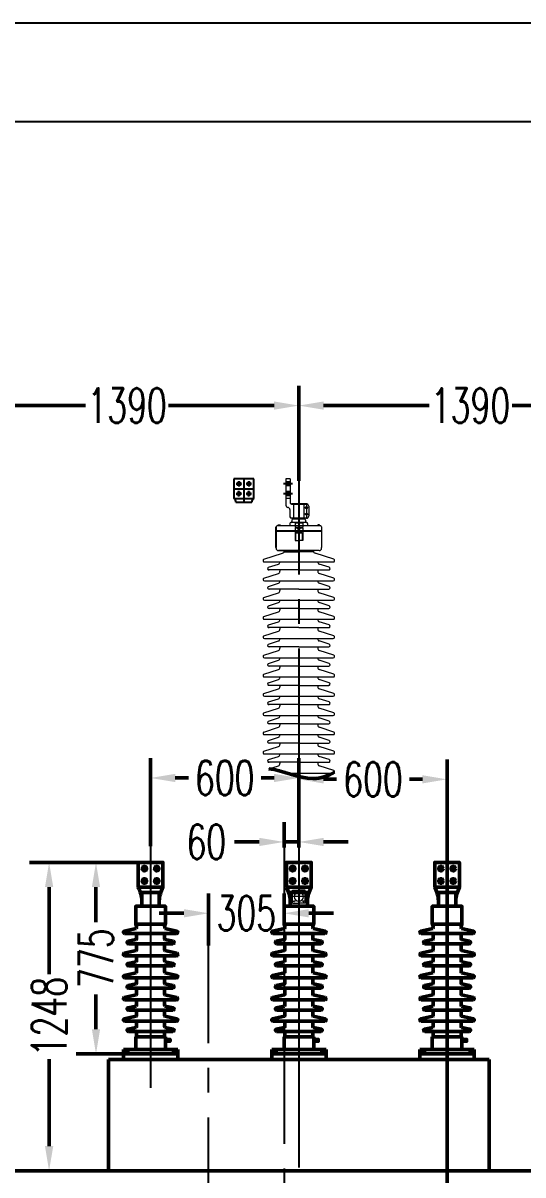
# Model space of a CAD drawing. Header units: millimetres. Extents: x -1000 to 22760, y -400 to 16400.
# Drawn here: x 2893 to 4916, y 11739 to 16400 of the extents above; entities that cross this region are included whole.
import ezdxf

# ---------------------------------------------------------------- set-up
doc = ezdxf.new("R2010")
doc.units = ezdxf.units.MM
doc.header["$LTSCALE"] = 400
doc.linetypes.add('CENTER', pattern=[2, 1.25, -0.25, 0.25, -0.25])
doc.linetypes.add('DASHED', pattern=[0.75, 0.5, -0.25])
for name, color, linetype, lineweight in [('0粗实线层', 7, 'Continuous', 50), ('1虚线层', 5, 'DASHED', 25), ('2中心线层', 1, 'CENTER', 25), ('tablist', 3, 'Continuous', 25)]:
    doc.layers.add(name, color=color, linetype=linetype, lineweight=lineweight)
doc.layers.add('图框层', color=7, linetype='Continuous')
doc.styles.add('TH_GBDIM', font='txt.shx', dxfattribs={"width": 0.67, "bigfont": 'hztxt.shx'})
doc.dimstyles.new('TH_GBDIM', dxfattribs={"dimscale": 40, "dimtxt": 3.5, "dimasz": 2.5, "dimexe": 2, "dimexo": 0, "dimgap": 1.5, "dimtad": 0, "dimtoh": 1, "dimdec": 1, "dimdsep": 46, "dimtxsty": 'TH_GBDIM', "dimcen": 2.5, "dimclrd": 3, "dimclre": 3, "dimclrt": 6, "dimadec": 0, "dimazin": 2, "dimtfac": 0.714286, "dimtdec": 1, "dimtmove": 0, "dimatfit": 3, "dimfxl": 0, "dimtzin": 0, "dimlwd": -1, "dimlwe": -1, "dimarcsym": 0})

# ---------------------------------------------------------------- blocks, each defined once
blk = doc.blocks.new('A$C764F4D63')
for p, q in [((-300, 0), (-300, 450)), ((1240, 450), (1240, 0))]:
    blk.add_line(p, q)
at = {"layer": '0粗实线层'}
blk.add_line((-300, 450), (1240, 450), dxfattribs=at)
blk = doc.blocks.new('A$C1DEF701B')
at = {"layer": '0粗实线层'}
for p, q in [((35.7, 812.2), (83.8, 822.9)), ((142, 802.3), (37, 802.3)), ((85.5, 782.4), (85.5, 802.3)), ((142, 802.3), (247, 802.3)), ((198.5, 782.4), (198.5, 802.3)), ((248.3, 812.2), (200.2, 822.9)), ((50.7, 770.9), (83.8, 777.6)), ((142, 761), (52, 761)), ((85.5, 738.1), (85.5, 761)), ((142, 761), (232, 761)), ((198.5, 738.1), (198.5, 761)), ((233.3, 770.9), (200.2, 777.6)), ((35.7, 722.6), (83.8, 733.3)), ((142, 712.7), (37, 712.7)), ((85.5, 692.8), (85.5, 712.7)), ((142, 712.7), (247, 712.7)), ((198.5, 692.8), (198.5, 712.7)), ((248.3, 722.6), (200.2, 733.3)), ((50.7, 681.3), (83.8, 688)), ((142, 671.4), (52, 671.4)), ((85.5, 648.5), (85.5, 671.4)), ((142, 671.4), (232, 671.4)), ((198.5, 648.5), (198.5, 671.4)), ((233.3, 681.3), (200.2, 688)), ((35.7, 633), (83.8, 643.7)), ((142, 623.1), (37, 623.1)), ((85.5, 603.2), (85.5, 623.1)), ((142, 623.1), (247, 623.1)), ((198.5, 603.2), (198.5, 623.1)), ((248.3, 633), (200.2, 643.7)), ((50.7, 591.7), (83.8, 598.4)), ((142, 581.8), (52, 581.8)), ((85.5, 558.9), (85.5, 581.8)), ((142, 581.8), (232, 581.8)), ((198.5, 558.9), (198.5, 581.8)), ((233.3, 591.7), (200.2, 598.4)), ((35.7, 543.4), (83.8, 554.1)), ((142, 533.5), (37, 533.5)), ((85.5, 513.6), (85.5, 533.5)), ((142, 533.5), (247, 533.5)), ((198.5, 513.6), (198.5, 533.5)), ((248.3, 543.4), (200.2, 554.1)), ((35.7, 457.2), (83.8, 467.9)), ((50.7, 502.1), (83.8, 508.8)), ((142, 492.2), (52, 492.2)), ((85.5, 472.8), (85.5, 492.7)), ((142, 492.2), (232, 492.2)), ((198.5, 472.8), (198.5, 492.7)), ((233.3, 502.1), (200.2, 508.8)), ((248.3, 457.2), (200.2, 467.9)), ((142, 447.4), (37, 447.4)), ((50.7, 415.9), (83.8, 422.6)), ((85.5, 427.5), (85.5, 447.4)), ((142, 447.4), (247, 447.4)), ((198.5, 427.5), (198.5, 447.4)), ((233.3, 415.9), (200.2, 422.6)), ((142, 406.1), (52, 406.1)), ((142, 385), (82, 385)), ((82, 385), (82, 333)), ((85.5, 406.1), (85.5, 385)), ((142, 406.1), (232, 406.1)), ((142, 385), (202, 385)), ((198.5, 406.1), (198.5, 385)), ((202, 385), (202, 333)), ((32, 315), (32, 333)), ((32, 333), (142, 333)), ((82, 333), (142, 333)), ((202, 333), (142, 333)), ((252, 333), (142, 333)), ((252, 315), (252, 333)), ((142, 315), (32, 315)), ((142, 315), (252, 315))]:
    blk.add_line(p, q, dxfattribs=at)
for points in [[(92, 990), (192, 990), (192, 1090), (92, 1090)], [(107, 913), (177, 913), (177, 968), (107, 968)], [(202, 374), (220.6, 374), (220.6, 366.3), (202, 366.3)], [(32, 315), (252, 315), (252, 292), (32, 292)]]:
    blk.add_lwpolyline(points, close=True, dxfattribs=at)
at = {"layer": '0粗实线层', "color": 4}
for points in [[(142, 840), (82, 840), (82, 913), (142, 913)], [(142, 840), (202, 840), (202, 913), (142, 913)]]:
    blk.add_lwpolyline(points, dxfattribs=at)
at = {"layer": '0粗实线层'}
for centre in [(117, 1065), (167, 1065), (117, 1015), (167, 1015)]:
    blk.add_circle(centre, 9, dxfattribs=at)
for centre, radius, start, end in [((-35.6, 925.7), 142.9, 3.7467, 26.7634), ((319.6, 925.7), 142.9, 153.2366, 176.2533), ((67.7, 829.9), 17.5, 336.6283, 35.3574), ((216.3, 829.9), 17.5, 144.6426, 203.3717), ((82.1, 780.9), 3.69, 296.6032, 24.4887), ((201.9, 780.9), 3.69, 155.5113, 243.3968), ((82.1, 736.6), 3.69, 296.6032, 24.4887), ((201.9, 736.6), 3.69, 155.5113, 243.3968), ((82.1, 691.3), 3.69, 296.6032, 24.4887), ((201.9, 691.3), 3.69, 155.5113, 243.3968), ((82.1, 647), 3.69, 296.6032, 24.4887), ((201.9, 647), 3.69, 155.5113, 243.3968), ((82.1, 601.7), 3.69, 296.6032, 24.4887), ((201.9, 601.7), 3.69, 155.5113, 243.3968), ((82.1, 557.4), 3.69, 296.6032, 24.4887), ((82.1, 512.1), 3.69, 296.6032, 24.4887), ((201.9, 557.4), 3.69, 155.5113, 243.3968), ((201.9, 512.1), 3.69, 155.5113, 243.3968), ((82.1, 471.2), 3.69, 296.6032, 24.4887), ((201.9, 471.2), 3.69, 155.5113, 243.3968), ((82.1, 425.9), 3.69, 296.6032, 24.4887), ((201.9, 425.9), 3.69, 155.5113, 243.3968)]:
    blk.add_arc(centre, radius, start, end, dxfattribs=at)
at = {"layer": '0粗实线层', "extrusion": (0, 0, -1)}
for centre, start, end in [((-37, 807.3), 270, 75), ((-247, 807.3), 105, 270), ((-52, 766), 270, 75), ((-232, 766), 105, 270), ((-37, 717.7), 270, 75), ((-247, 717.7), 105, 270), ((-52, 676.4), 270, 75), ((-232, 676.4), 105, 270), ((-37, 628.1), 270, 75), ((-247, 628.1), 105, 270), ((-52, 586.8), 270, 75), ((-232, 586.8), 105, 270), ((-37, 538.5), 270, 75), ((-247, 538.5), 105, 270), ((-52, 497.2), 270, 75), ((-232, 497.2), 105, 270), ((-37, 452.4), 270, 75), ((-247, 452.4), 105, 270), ((-52, 411.1), 270, 75), ((-232, 411.1), 105, 270)]:
    blk.add_arc(centre, 5, start, end, dxfattribs=at)
at = {"layer": '1虚线层'}
for p, q in [((41, 333), (41, 315)), ((53, 333), (53, 315)), ((231, 333), (231, 315)), ((243, 333), (243, 315))]:
    blk.add_line(p, q, dxfattribs=at)
at = {"layer": '2中心线层'}
for p, q in [((142, 1230), (142, 178)), ((117, 1075), (117, 1055)), ((167, 1075), (167, 1055)), ((107, 1065), (127, 1065)), ((157, 1065), (177, 1065)), ((107, 1015), (127, 1015)), ((117, 1025), (117, 1005)), ((157, 1015), (177, 1015)), ((167, 1025), (167, 1005)), ((142, 813.3), (142, 178)), ((47, 339), (47, 309)), ((237, 339), (237, 309))]:
    blk.add_line(p, q, dxfattribs=at)
blk = doc.blocks.new('*D190')
at = {"layer": '0粗实线层', "color": 3}
for p, q in [((2619, 14043.4), (2619, 14932.2)), ((4009, 14614.2), (4009, 14932.2)), ((2719, 14852.2), (3146, 14852.2)), ((3909, 14852.2), (3482.1, 14852.2))]:
    blk.add_line(p, q, dxfattribs=at)
for points in [[(2719, 14868.8), (2719, 14835.5), (2619, 14852.2)], [(3909, 14868.8), (3909, 14835.5), (4009, 14852.2)]]:
    blk.add_solid(points, dxfattribs=at)
at = {"layer": 'Defpoints', "color": 0}
for p in [(4009, 14852.2), (4009, 14614.2), (2619, 14043.4)]:
    blk.add_point(p, dxfattribs=at)
at = {"layer": '0粗实线层', "color": 6, "insert": (3314, 14852.2), "char_height": 140, "attachment_point": 5, "style": 'TH_GBDIM'}
blk.add_mtext('1390', dxfattribs=at)
blk = doc.blocks.new('*D191')
at = {"layer": '0粗实线层', "color": 3}
for p, q in [((4009, 14547), (4009, 14932.2)), ((5399, 14544.3), (5399, 14932.2)), ((4109, 14852.2), (4536, 14852.2)), ((5299, 14852.2), (4872.1, 14852.2))]:
    blk.add_line(p, q, dxfattribs=at)
for points in [[(4109, 14868.8), (4109, 14835.5), (4009, 14852.2)], [(5299, 14868.8), (5299, 14835.5), (5399, 14852.2)]]:
    blk.add_solid(points, dxfattribs=at)
at = {"layer": 'Defpoints', "color": 0}
for p in [(5399, 14852.2), (4009, 14547), (5399, 14544.3)]:
    blk.add_point(p, dxfattribs=at)
at = {"layer": '0粗实线层', "color": 6, "insert": (4704, 14852.2), "char_height": 140, "attachment_point": 5, "style": 'TH_GBDIM'}
blk.add_mtext('1390', dxfattribs=at)
blk = doc.blocks.new('*D192')
at = {"layer": '0粗实线层', "color": 3}
for p, q in [((3409, 13068.9), (3409, 13425.4)), ((4009, 13068.9), (4009, 13425.4)), ((3509, 13345.4), (3561.8, 13345.4)), ((3909, 13345.4), (3856.3, 13345.4))]:
    blk.add_line(p, q, dxfattribs=at)
for points in [[(3509, 13362.1), (3509, 13328.7), (3409, 13345.4)], [(3909, 13362.1), (3909, 13328.7), (4009, 13345.4)]]:
    blk.add_solid(points, dxfattribs=at)
at = {"layer": 'Defpoints', "color": 0}
for p in [(4009, 13345.4), (3409, 13068.9), (4009, 13068.9)]:
    blk.add_point(p, dxfattribs=at)
at = {"layer": '0粗实线层', "color": 6, "insert": (3709, 13345.4), "char_height": 140, "attachment_point": 5, "style": 'TH_GBDIM'}
blk.add_mtext('600', dxfattribs=at)
blk = doc.blocks.new('*D193')
at = {"layer": '0粗实线层', "color": 3}
for p, q in [((4009, 13063.4), (4009, 13419.9)), ((4609.1, 11628), (4609.1, 13419.9)), ((4109, 13339.9), (4161.8, 13339.9)), ((4509.1, 13339.9), (4456.3, 13339.9))]:
    blk.add_line(p, q, dxfattribs=at)
for points in [[(4109, 13356.5), (4109, 13323.2), (4009, 13339.9)], [(4509.1, 13356.5), (4509.1, 13323.2), (4609.1, 13339.9)]]:
    blk.add_solid(points, dxfattribs=at)
at = {"layer": 'Defpoints', "color": 0}
for p in [(4609.1, 13339.9), (4009, 13063.4), (4609.1, 11628)]:
    blk.add_point(p, dxfattribs=at)
at = {"layer": '0粗实线层', "color": 6, "insert": (4309.1, 13339.9), "char_height": 140, "attachment_point": 5, "style": 'TH_GBDIM'}
blk.add_mtext('600', dxfattribs=at)
blk = doc.blocks.new('*D194')
at = {"layer": '0粗实线层', "color": 3}
for p, q in [((3949, 13063.4), (3949, 13166.5)), ((4009, 13063.4), (4009, 13166.5)), ((3849, 13086.5), (3749, 13086.5)), ((4009, 13086.5), (3949, 13086.5)), ((4109, 13086.5), (4209, 13086.5))]:
    blk.add_line(p, q, dxfattribs=at)
for points in [[(3849, 13103.1), (3849, 13069.8), (3949, 13086.5)], [(4109, 13103.1), (4109, 13069.8), (4009, 13086.5)]]:
    blk.add_solid(points, dxfattribs=at)
at = {"layer": 'Defpoints', "color": 0}
for p in [(3949, 13086.5), (3949, 13063.4), (4009, 13063.4)]:
    blk.add_point(p, dxfattribs=at)
at = {"layer": '0粗实线层', "color": 6, "insert": (3634.6, 13086.5), "char_height": 140, "attachment_point": 5, "style": 'TH_GBDIM'}
blk.add_mtext('60', dxfattribs=at)
blk = doc.blocks.new('*D195')
at = {"layer": '0粗实线层', "color": 3}
for p, q in [((3644, 12667), (3644, 12877.9)), ((3949, 12790.1), (3949, 12877.9)), ((3544, 12797.9), (3444, 12797.9)), ((3644, 12797.9), (3650.2, 12797.9)), ((3949, 12797.9), (3942.9, 12797.9)), ((4049, 12797.9), (4149, 12797.9))]:
    blk.add_line(p, q, dxfattribs=at)
for points in [[(3544, 12814.6), (3544, 12781.3), (3644, 12797.9)], [(4049, 12814.6), (4049, 12781.3), (3949, 12797.9)]]:
    blk.add_solid(points, dxfattribs=at)
at = {"layer": 'Defpoints', "color": 0}
for p in [(3644, 12797.9), (3949, 12790.1), (3644, 12667)]:
    blk.add_point(p, dxfattribs=at)
at = {"layer": '0粗实线层', "color": 6, "insert": (3796.5, 12797.9), "char_height": 140, "attachment_point": 5, "style": 'TH_GBDIM'}
blk.add_mtext('305', dxfattribs=at)
blk = doc.blocks.new('*D200')
at = {"layer": '0粗实线层', "color": 3}
for p, q in [((3422.7, 13003.6), (3108, 13003.6)), ((3188, 12903.6), (3188, 12762.5)), ((3188, 12328.6), (3188, 12469.8)), ((3448.1, 12228.6), (3108, 12228.6))]:
    blk.add_line(p, q, dxfattribs=at)
for points in [[(3171.3, 12903.6), (3204.6, 12903.6), (3188, 13003.6)], [(3171.3, 12328.6), (3204.6, 12328.6), (3188, 12228.6)]]:
    blk.add_solid(points, dxfattribs=at)
at = {"layer": 'Defpoints', "color": 0}
for p in [(3422.7, 13003.6), (3188, 12228.6), (3448.1, 12228.6)]:
    blk.add_point(p, dxfattribs=at)
at = {"layer": '0粗实线层', "color": 6, "insert": (3188, 12616.1), "char_height": 140, "attachment_point": 5, "rotation": 90, "style": 'TH_GBDIM'}
blk.add_mtext('775', dxfattribs=at)
blk = doc.blocks.new('*D201')
at = {"layer": '0粗实线层', "color": 3}
for p, q in [((3422.7, 13003.6), (2918.2, 13003.6)), ((2998.2, 12903.6), (2998.2, 12552.2)), ((2998.2, 11855.6), (2998.2, 12207.1)), ((3422.7, 11755.6), (2918.2, 11755.6))]:
    blk.add_line(p, q, dxfattribs=at)
for points in [[(2981.5, 12903.6), (3014.9, 12903.6), (2998.2, 13003.6)], [(2981.5, 11855.6), (3014.9, 11855.6), (2998.2, 11755.6)]]:
    blk.add_solid(points, dxfattribs=at)
at = {"layer": 'Defpoints', "color": 0}
for p in [(3422.7, 13003.6), (2998.2, 11755.6), (3422.7, 11755.6)]:
    blk.add_point(p, dxfattribs=at)
at = {"layer": '0粗实线层', "color": 6, "insert": (2998.2, 12379.6), "char_height": 140, "attachment_point": 5, "rotation": 90, "style": 'TH_GBDIM'}
blk.add_mtext('1248', dxfattribs=at)
blk = doc.blocks.new('*D212')
at = {"layer": '0粗实线层', "color": 3}
for p, q in [((7808, 13841.6), (7808, 7342.3)), ((20557.9, 12055.6), (21920.6, 12055.6)), ((21840.6, 11955.6), (21840.6, 10522.6)), ((21840.6, 8740.7), (21840.6, 10173.6)), ((343, 8644.3), (343, 7342.3)), ((19489.9, 8640.7), (21920.6, 8640.7)), ((443, 7422.3), (3812.1, 7422.3)), ((7708, 7422.3), (4179.9, 7422.3))]:
    blk.add_line(p, q, dxfattribs=at)
for points in [[(21823.9, 11955.6), (21857.2, 11955.6), (21840.6, 12055.6)], [(21823.9, 8740.7), (21857.2, 8740.7), (21840.6, 8640.7)], [(443, 7439), (443, 7405.6), (343, 7422.3)], [(7708, 7439), (7708, 7405.6), (7808, 7422.3)]]:
    blk.add_solid(points, dxfattribs=at)
at = {"layer": 'Defpoints', "color": 0}
for p in [(7808, 13841.6), (20557.9, 12055.6), (343, 8644.3), (19489.9, 8640.7), (21840.6, 8640.7), (7808, 7422.3)]:
    blk.add_point(p, dxfattribs=at)
at = {"layer": '0粗实线层', "color": 6, "insert": (21840.6, 10348.1), "char_height": 140, "attachment_point": 5, "rotation": 90, "style": 'TH_GBDIM'}
blk.add_mtext('3415', dxfattribs=at)
at = {"layer": '0粗实线层', "color": 6, "insert": (3996, 7422.3), "char_height": 140, "attachment_point": 5, "style": 'TH_GBDIM'}
blk.add_mtext('7465', dxfattribs=at)

msp = doc.modelspace()

# ---------------------------------------------------------------- linework, layer by layer
for p, q in [((3746.465, 14555.628), (3746.465, 14475.628)), ((3826.465, 14555.628), (3746.465, 14555.628)), ((3826.465, 14475.628), (3826.465, 14555.628)), ((3746.465, 14475.628), (3826.465, 14475.628)), ((3754.471, 14461.915), (3818.459, 14461.915)), ((3978.957, 14454.469), (4041.754, 14454.469)), ((3917.044, 14277.638), (3917.044, 14361.846)), ((3917.044, 14345.639), (4101.044, 14345.639))]:
    msp.add_line(p, q)
at = {"lineweight": 0}
for p, q in [((3956.442, 14555.628), (3956.442, 14448.767)), ((3973.604, 14555.628), (3956.442, 14555.628)), ((3973.604, 14555.628), (3973.604, 14459.804)), ((3973.604, 14475.628), (3956.442, 14475.628)), ((3987.694, 14454.469), (3987.694, 14396.282)), ((4029.028, 14454.469), (4029.028, 14396.282)), ((3973.041, 14431.605), (3973.041, 14401.617)), ((4049.31, 14445.18), (4049.31, 14405.77)), ((4097.395, 14365.495), (3920.693, 14365.495)), ((3924.782, 14365.508), (3924.782, 14369.916)), ((3924.782, 14369.916), (3932.814, 14369.916)), ((3932.814, 14369.916), (3932.814, 14365.495)), ((3973.032, 14375.236), (3973.032, 14365.495)), ((4040.041, 14378.885), (3976.681, 14378.885)), ((4039.589, 14396.282), (3978.376, 14396.282)), ((3981.06, 14388.279), (3981.06, 14382.534)), ((4024.12, 14391.928), (3984.709, 14391.928)), ((3993.939, 14396.282), (3993.939, 14391.928)), ((4023.132, 14396.282), (4023.132, 14391.928)), ((4032.878, 14391.928), (4024.12, 14391.928)), ((4036.527, 14388.279), (4036.527, 14382.534)), ((4040.906, 14378.885), (4040.041, 14378.885)), ((4044.555, 14375.236), (4044.555, 14365.495)), ((4085.274, 14369.916), (4085.274, 14365.495)), ((4093.305, 14369.916), (4085.274, 14369.916)), ((4093.305, 14365.508), (4093.305, 14369.916)), ((4101.044, 14361.846), (4101.044, 14277.636)), ((3917.044, 14275.455), (3917.044, 14277.638)), ((4009.044, 14265.638), (3927.097, 14265.638)), ((3927.097, 14265.638), (4009.044, 14265.638)), ((3949.597, 14265.638), (3949.597, 14263.243)), ((4091.019, 14265.639), (4009.044, 14265.638)), ((4068.491, 14265.638), (4068.491, 14263.243)), ((4101.044, 14275.455), (4101.044, 14277.636)), ((3867.676, 14230.272), (3943.271, 14254.536)), ((3869.373, 14219.556), (4148.551, 14219.556)), ((3949.256, 14260.769), (4010.388, 14260.769)), ((4068.832, 14260.769), (4010.388, 14260.769)), ((4150.249, 14230.272), (4074.817, 14254.536)), ((3867.676, 14153.838), (3926.213, 14172.858)), ((3885.985, 14197.779), (3926.213, 14210.85)), ((4009.044, 14187.062), (3887.682, 14187.062)), ((3932.539, 14187.062), (3932.539, 14181.564)), ((4009.044, 14187.062), (4130.243, 14187.062)), ((4085.386, 14187.062), (4085.386, 14181.564)), ((4131.94, 14197.779), (4091.712, 14210.85)), ((4150.249, 14153.838), (4091.712, 14172.858)), ((3869.373, 14143.121), (4148.551, 14143.121)), ((3885.985, 14119.967), (3926.213, 14133.038)), ((4131.94, 14119.967), (4091.712, 14133.038)), ((3867.676, 14076.026), (3926.213, 14095.045)), ((4009.044, 14109.25), (3887.682, 14109.25)), ((3932.539, 14109.25), (3932.539, 14103.752)), ((4009.044, 14109.25), (4130.243, 14109.25)), ((4085.386, 14109.25), (4085.386, 14103.752)), ((4150.249, 14076.026), (4091.712, 14095.045)), ((3869.373, 14065.309), (4148.551, 14065.309)), ((3885.985, 14042.155), (3926.213, 14055.225)), ((4009.044, 14031.438), (3887.682, 14031.438)), ((3932.539, 14031.438), (3932.539, 14025.94)), ((4009.044, 14031.438), (4130.243, 14031.438)), ((4085.386, 14031.438), (4085.386, 14025.94)), ((4131.94, 14042.155), (4091.712, 14055.225)), ((3867.676, 13998.214), (3926.213, 14017.233)), ((3869.373, 13987.497), (4148.551, 13987.497)), ((4150.249, 13998.214), (4091.712, 14017.233)), ((3867.676, 13920.401), (3926.213, 13939.421)), ((3885.985, 13964.342), (3926.213, 13977.413)), ((4009.044, 13953.626), (3887.682, 13953.626)), ((3932.539, 13953.626), (3932.539, 13948.128)), ((4009.044, 13953.626), (4130.243, 13953.626)), ((4085.386, 13953.626), (4085.386, 13948.128)), ((4131.94, 13964.342), (4091.712, 13977.413)), ((4150.249, 13920.401), (4091.712, 13939.421)), ((3869.373, 13909.685), (4148.551, 13909.685)), ((3885.985, 13886.53), (3926.213, 13899.601)), ((4131.94, 13886.53), (4091.712, 13899.601)), ((3867.676, 13842.589), (3926.213, 13861.609)), ((4009.044, 13875.814), (3887.682, 13875.814)), ((3932.539, 13875.814), (3932.539, 13870.315)), ((4009.044, 13875.814), (4130.243, 13875.814)), ((4085.386, 13875.814), (4085.386, 13870.315)), ((4150.249, 13842.589), (4091.712, 13861.609)), ((3869.373, 13831.873), (4148.551, 13831.873)), ((3885.985, 13808.718), (3926.213, 13821.789)), ((4009.044, 13798.002), (3887.682, 13798.002)), ((3932.539, 13798.002), (3932.539, 13792.503)), ((4009.044, 13798.002), (4130.243, 13798.002)), ((4085.386, 13798.002), (4085.386, 13792.503)), ((4131.94, 13808.718), (4091.712, 13821.789)), ((3867.676, 13764.777), (3926.213, 13783.797)), ((3869.373, 13754.061), (4148.551, 13754.061)), ((4150.249, 13764.777), (4091.712, 13783.797)), ((3867.676, 13686.965), (3926.213, 13705.985)), ((3885.985, 13730.906), (3926.213, 13743.977)), ((4009.044, 13720.19), (3887.682, 13720.19)), ((3932.539, 13720.19), (3932.539, 13714.691)), ((4009.044, 13720.19), (4130.243, 13720.19)), ((4085.386, 13720.19), (4085.386, 13714.691)), ((4131.94, 13730.906), (4091.712, 13743.977)), ((4150.249, 13686.965), (4091.712, 13705.985)), ((3869.373, 13676.249), (4148.551, 13676.249)), ((3885.985, 13653.094), (3926.213, 13666.165)), ((4131.94, 13653.094), (4091.712, 13666.165)), ((3867.676, 13609.153), (3926.213, 13628.173)), ((4009.044, 13642.378), (3887.682, 13642.378)), ((3932.539, 13642.378), (3932.539, 13636.879)), ((4009.044, 13642.378), (4130.243, 13642.378)), ((4085.386, 13642.378), (4085.386, 13636.879)), ((4150.249, 13609.153), (4091.712, 13628.173)), ((3869.373, 13598.437), (4148.551, 13598.437)), ((3885.985, 13575.282), (3926.213, 13588.353)), ((4009.044, 13564.565), (3887.682, 13564.565)), ((3932.539, 13564.565), (3932.539, 13559.067)), ((4009.044, 13564.565), (4130.243, 13564.565)), ((4085.386, 13564.565), (4085.386, 13559.067)), ((4131.94, 13575.282), (4091.712, 13588.353)), ((3867.676, 13531.341), (3926.213, 13550.361)), ((3869.373, 13520.624), (4148.551, 13520.624)), ((4150.249, 13531.341), (4091.712, 13550.361)), ((3867.676, 13453.529), (3926.213, 13472.549)), ((3885.985, 13497.47), (3926.213, 13510.541)), ((4009.044, 13486.753), (3887.682, 13486.753)), ((3932.539, 13486.753), (3932.539, 13481.255)), ((4009.044, 13486.753), (4130.243, 13486.753)), ((4085.386, 13486.753), (4085.386, 13481.255)), ((4131.94, 13497.47), (4091.712, 13510.541)), ((4150.249, 13453.529), (4091.712, 13472.549)), ((3869.373, 13442.812), (4148.551, 13442.812)), ((3885.985, 13419.658), (3926.213, 13432.729)), ((4131.94, 13419.658), (4091.712, 13432.729)), ((4009.044, 13408.941), (3887.682, 13408.941)), ((3888.226, 13382.394), (3926.213, 13394.736)), ((3932.539, 13408.941), (3932.539, 13403.443)), ((4009.044, 13408.941), (4130.243, 13408.941)), ((4085.386, 13408.941), (4085.386, 13403.443)), ((4150.249, 13375.717), (4091.712, 13394.736)), ((3962.351, 13365), (4148.551, 13365)), ((3982.871, 12838.932), (3982.907, 12891.709)), ((3982.907, 12891.709), (4009.295, 12891.709)), ((4035.181, 12891.709), (4008.792, 12891.709)), ((4035.217, 12838.932), (4035.181, 12891.709)), ((3982.871, 12838.932), (4009.259, 12838.932)), ((4035.217, 12838.932), (4008.828, 12838.932))]:
    msp.add_line(p, q, dxfattribs=at)
for centre in [(3766.465, 14535.628), (3806.465, 14535.628), (3766.465, 14495.628), (3806.465, 14495.628)]:
    msp.add_circle(centre, 7.25)
for centre, radius in [((4039.823, 14438.998), 4.379), ((4039.823, 14412.896), 4.379), ((4039.823, 14438.998), 3.649), ((4039.823, 14412.896), 3.649), ((4009.044, 14354.229), 4.24), ((3990.442, 12884.169), 2.262), ((4027.646, 12884.169), 2.262), ((3990.416, 12846.472), 2.262), ((4027.672, 12846.472), 2.262)]:
    msp.add_circle(centre, radius, dxfattribs=at)
for centre, start, end in [((3738.534, 14461.915), 0, 59.368098), ((3834.395, 14461.915), 120.631902, 180)]:
    msp.add_arc(centre, 15.936, start, end)
for centre, radius, start, end in [((3978.939, 14459.804), 5.335, 180, 270.187065), ((4039.823, 14445.18), 9.488, 0, 78.252654), ((3965.023, 14448.767), 8.581, 180, 270), ((4039.823, 14405.77), 9.488, 270, 0), ((3920.693, 14361.846), 3.649, 90, 180), ((3976.681, 14375.236), 3.649, 90, 180), ((3978.376, 14401.617), 5.335, 180, 270), ((3977.411, 14382.534), 3.649, 270, 0), ((3984.709, 14388.279), 3.649, 90, 180), ((4032.878, 14388.279), 3.649, 0, 90), ((4040.181, 14382.536), 3.654, 180.029771, 267.803181), ((4040.906, 14375.236), 3.649, 0, 90), ((4097.395, 14361.846), 3.649, 0, 90), ((3927.097, 14275.691), 10.053, 180, 270), ((3940.442, 14263.243), 9.154, 288, 0), ((4077.646, 14263.243), 9.154, 180, 252), ((4090.991, 14275.691), 10.053, 270, 0), ((3869.373, 14225.049), 5.493, 108, 280), ((3923.384, 14219.556), 9.154, 288, 0), ((4094.541, 14219.556), 9.154, 180, 252), ((4148.551, 14225.049), 5.493, 260, 72), ((3887.682, 14192.555), 5.493, 108, 280), ((3923.384, 14181.564), 9.154, 288, 0), ((4094.541, 14181.564), 9.154, 180, 252), ((4130.243, 14192.555), 5.493, 260, 72), ((3869.373, 14148.614), 5.493, 108, 280), ((3923.384, 14141.744), 9.154, 288, 0), ((4094.541, 14141.744), 9.154, 180, 252), ((4148.551, 14148.614), 5.493, 260, 72), ((3869.373, 14070.802), 5.493, 108, 280), ((3887.682, 14114.743), 5.493, 108, 280), ((3923.384, 14103.752), 9.154, 288, 0), ((4094.541, 14103.752), 9.154, 180, 252), ((4130.243, 14114.743), 5.493, 260, 72), ((4148.551, 14070.802), 5.493, 260, 72), ((3887.682, 14036.931), 5.493, 108, 280), ((3923.384, 14063.932), 9.154, 288, 0), ((4094.541, 14063.932), 9.154, 180, 252), ((4130.243, 14036.931), 5.493, 260, 72), ((3869.373, 13992.99), 5.493, 108, 280), ((3923.384, 14025.94), 9.154, 288, 0), ((3923.384, 13986.12), 9.154, 288, 0), ((4094.541, 14025.94), 9.154, 180, 252), ((4094.541, 13986.12), 9.154, 180, 252), ((4148.551, 13992.99), 5.493, 260, 72), ((3887.682, 13959.119), 5.493, 108, 280), ((3923.384, 13948.128), 9.154, 288, 0), ((4094.541, 13948.128), 9.154, 180, 252), ((4130.243, 13959.119), 5.493, 260, 72), ((3869.373, 13915.178), 5.493, 108, 280), ((3923.384, 13908.308), 9.154, 288, 0), ((4094.541, 13908.308), 9.154, 180, 252), ((4148.551, 13915.178), 5.493, 260, 72), ((3887.682, 13881.307), 5.493, 108, 280), ((3923.384, 13870.315), 9.154, 288, 0), ((4094.541, 13870.315), 9.154, 180, 252), ((4130.243, 13881.307), 5.493, 260, 72), ((3869.373, 13837.366), 5.493, 108, 280), ((3887.682, 13803.494), 5.493, 108, 280), ((3923.384, 13830.495), 9.154, 288, 0), ((4094.541, 13830.495), 9.154, 180, 252), ((4130.243, 13803.494), 5.493, 260, 72), ((4148.551, 13837.366), 5.493, 260, 72), ((3869.373, 13759.553), 5.493, 108, 280), ((3923.384, 13792.503), 9.154, 288, 0), ((3923.384, 13752.683), 9.154, 288, 0), ((4094.541, 13792.503), 9.154, 180, 252), ((4094.541, 13752.683), 9.154, 180, 252), ((4148.551, 13759.553), 5.493, 260, 72), ((3887.682, 13725.682), 5.493, 108, 280), ((3923.384, 13714.691), 9.154, 288, 0), ((4094.541, 13714.691), 9.154, 180, 252), ((4130.243, 13725.682), 5.493, 260, 72), ((3869.373, 13681.741), 5.493, 108, 280), ((3923.384, 13674.871), 9.154, 288, 0), ((4094.541, 13674.871), 9.154, 180, 252), ((4148.551, 13681.741), 5.493, 260, 72), ((3887.682, 13647.87), 5.493, 108, 280), ((3923.384, 13636.879), 9.154, 288, 0), ((4094.541, 13636.879), 9.154, 180, 252), ((4130.243, 13647.87), 5.493, 260, 72), ((3869.373, 13603.929), 5.493, 108, 280), ((3887.682, 13570.058), 5.493, 108, 280), ((3923.384, 13597.059), 9.154, 288, 0), ((4094.541, 13597.059), 9.154, 180, 252), ((4130.243, 13570.058), 5.493, 260, 72), ((4148.551, 13603.929), 5.493, 260, 72), ((3869.373, 13526.117), 5.493, 108, 280), ((3923.384, 13559.067), 9.154, 288, 0), ((3923.384, 13519.247), 9.154, 288, 0), ((4094.541, 13559.067), 9.154, 180, 252), ((4094.541, 13519.247), 9.154, 180, 252), ((4148.551, 13526.117), 5.493, 260, 72), ((3887.682, 13492.246), 5.493, 108, 280), ((3923.384, 13481.255), 9.154, 288, 0), ((4094.541, 13481.255), 9.154, 180, 252), ((4130.243, 13492.246), 5.493, 260, 72), ((3869.373, 13448.305), 5.493, 108, 280), ((3923.384, 13441.435), 9.154, 288, 0), ((4094.541, 13441.435), 9.154, 180, 252), ((4148.551, 13448.305), 5.493, 260, 72), ((3887.682, 13414.434), 5.493, 108, 280), ((3923.384, 13403.443), 9.154, 288, 0), ((4094.541, 13403.443), 9.154, 180, 252), ((4130.243, 13414.434), 5.493, 260, 72), ((4148.551, 13370.493), 5.493, 260, 72), ((4009.37, 12865.32), 18.849, 90.242136, 269.679755), ((4008.718, 12865.32), 18.849, 270.320245, 89.757864)]:
    msp.add_arc(centre, radius, start, end, dxfattribs=at)
at = {"lineweight": 0, "ltscale": 2}
msp.add_arc((3964.46, 14431.605), 8.581, 0, 90, dxfattribs=at)
at = {"layer": '0粗实线层'}
msp.add_line((939.031, 11755.628), (6349.044, 11755.628), dxfattribs=at)
msp.add_open_spline([(3888.226, 13382.394), (3940.392, 13378.481), (4045.647, 13323.058), (4126.421, 13353.753), (4153.593, 13368.313)], degree=3, knots=[157.14518172, 157.14518172, 157.14518172, 157.14518172, 325.94768254, 416.77932605, 416.77932605, 416.77932605, 416.77932605], dxfattribs=at)
at = {"layer": '1虚线层', "ltscale": 3}
for p, q in [((3973.604, 14542.878), (3956.442, 14542.878)), ((3973.604, 14528.378), (3956.442, 14528.378)), ((3973.604, 14502.878), (3956.442, 14502.878)), ((3973.604, 14488.378), (3956.442, 14488.378))]:
    msp.add_line(p, q, dxfattribs=at)
at = {"layer": '1虚线层', "lineweight": 0, "ltscale": 3}
for p, q in [((3993.544, 14377.393), (4024.544, 14377.393)), ((3993.544, 14377.393), (3993.544, 14359.899)), ((3993.544, 14359.899), (4024.544, 14359.899)), ((3993.544, 14357.471), (4024.544, 14357.471)), ((3993.544, 14357.471), (3993.544, 14306.873)), ((3995.266, 14359.899), (3995.266, 14357.471)), ((4022.822, 14359.899), (4022.822, 14357.471)), ((4024.544, 14377.393), (4024.544, 14359.899)), ((4024.544, 14357.471), (4024.544, 14306.873)), ((3995.544, 14335.628), (3995.544, 14306.873)), ((4022.544, 14335.628), (3995.544, 14335.628)), ((3995.555, 14335.628), (4009.044, 14343.416)), ((4022.533, 14335.628), (4009.044, 14343.416)), ((4022.544, 14335.628), (4022.544, 14306.873)), ((3993.544, 14306.873), (4009.044, 14306.873)), ((4024.544, 14306.873), (4009.044, 14306.873))]:
    msp.add_line(p, q, dxfattribs=at)
at = {"layer": '2中心线层'}
for p, q in [((4009.044, 14668.852), (4009.044, 8444.756)), ((3766.465, 14546.364), (3766.465, 14524.3)), ((3786.465, 14555.628), (3786.465, 14461.915)), ((3806.465, 14546.364), (3806.465, 14524.3)), ((3746.465, 14515.628), (3826.465, 14515.628)), ((3755.4, 14535.628), (3777.403, 14535.628)), ((3755.4, 14495.628), (3777.403, 14495.628)), ((3766.465, 14484.892), (3766.465, 14506.956)), ((3817.53, 14535.628), (3795.527, 14535.628)), ((3817.53, 14495.628), (3795.527, 14495.628)), ((3806.465, 14484.892), (3806.465, 14506.956)), ((3949.044, 13165.682), (3949.044, 8305.19)), ((3644.04, 8272.108), (3644.04, 12666.996))]:
    msp.add_line(p, q, dxfattribs=at)
at = {"layer": '2中心线层', "ltscale": 3}
for p, q in [((3982.733, 14535.628), (3947.367, 14535.628)), ((3982.733, 14495.628), (3947.367, 14495.628))]:
    msp.add_line(p, q, dxfattribs=at)
at = {"layer": '2中心线层', "lineweight": 0, "ltscale": 3}
for p, q in [((4039.823, 14454.668), (4039.823, 14396.282)), ((4039.823, 14438.998), (4033.216, 14438.998)), ((4039.823, 14412.896), (4033.439, 14412.896)), ((4039.823, 14438.998), (4045.7, 14438.998)), ((4039.823, 14412.896), (4046.146, 14412.896)), ((4048.941, 12866.16), (3972.638, 12866.16))]:
    msp.add_line(p, q, dxfattribs=at)
at = {"layer": 'tablist'}
msp.add_line((22760, 16400), (-1000, 16400), dxfattribs=at)
at = {"layer": '图框层'}
msp.add_line((22360, 16000), (0, 16000), dxfattribs=at)

# ---------------------------------------------------------------- block references
at = {"layer": '0粗实线层'}
for name, p in [('A$C1DEF701B', (3266.998, 11913.628)), ('A$C1DEF701B', (3867.044, 11913.628)), ('A$C1DEF701B', (4467.064, 11913.621)), ('A$C764F4D63', (3539.044, 11755.628))]:
    msp.add_blockref(name, p, dxfattribs=at)

# ---------------------------------------------------------------- dimensions: what is measured, and where the dimension line sits
for base, p1, p2, picture, middle in [((4009.044, 14852.178), (2619.044, 14043.362), (4009.044, 14614.169), '*D190', (3314.044, 14852.178)), ((5399.044, 14852.178), (4009.044, 14547.026), (5399.044, 14544.294), '*D191', (4704.044, 14852.178)), ((3949.044, 13086.451), (4009.044, 13063.371), (3949.044, 13063.371), '*D194', (3634.61, 13086.451))]:
    dim = msp.add_linear_dim(base=base, p1=p1, p2=p2, dimstyle='TH_GBDIM', dxfattribs=at)
    dim.commit()
    dim.dimension.update_dxf_attribs({"geometry": picture, "text_midpoint": middle})
for base, p1, p2, picture, middle in [((7808.013, 7422.288), (343.044, 8644.308), (7808.013, 13841.626), '*D212', (3996.021, 7422.288)), ((4009.044, 13345.414), (3408.998, 13068.913), (4009.044, 13068.913), '*D192', (3709.021, 13345.414)), ((4609.064, 13339.872), (4009.044, 13063.371), (4609.064, 11628.028), '*D193', (4309.054, 13339.872)), ((3644.04, 12797.929), (3949.044, 12790.128), (3644.04, 12666.996), '*D195', (3796.542, 12797.929))]:
    dim = msp.add_linear_dim(base=base, p1=p1, p2=p2, dimstyle='TH_GBDIM', dxfattribs=at)
    dim.commit()
    dim.dimension.update_dxf_attribs({"geometry": picture, "text_midpoint": middle, "dimtype": 160})
dim = msp.add_linear_dim(base=(21840.562, 8640.662), p1=(20557.94, 12055.587), p2=(19489.938, 8640.662), angle=90, dimstyle='TH_GBDIM', override={"dimdec": 0}, dxfattribs=at)
dim.commit()
dim.dimension.update_dxf_attribs({"geometry": '*D212', "text_midpoint": (21840.562, 10348.125), "dimtype": 160})
for base, p2, picture, middle in [((2998.203, 11755.628), (3422.654, 11755.628), '*D201', (2998.203, 12379.628)), ((3187.961, 12228.628), (3448.083, 12228.628), '*D200', (3187.961, 12616.128))]:
    dim = msp.add_linear_dim(base=base, p1=(3422.654, 13003.628), p2=p2, angle=90, dimstyle='TH_GBDIM', dxfattribs=at)
    dim.commit()
    dim.dimension.update_dxf_attribs({"geometry": picture, "text_midpoint": middle})

doc.saveas('drawing.dxf')
